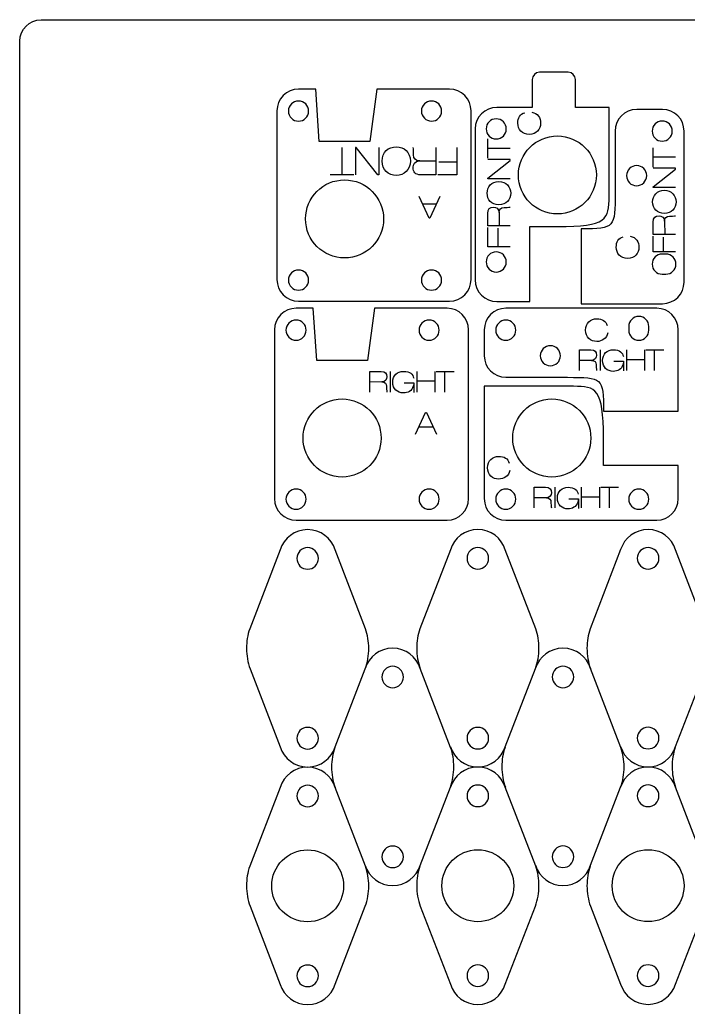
# Model space of a CAD drawing. Header units: millimetres. Extents: x -127 to 175, y -175 to 223.
# Drawn here: x -127.4 to -34.4, y 85.9 to 223.2 of the extents above; entities that cross this region are included whole.
import ezdxf

# ---------------------------------------------------------------- set-up
doc = ezdxf.new("R2010")
doc.units = ezdxf.units.MM
doc.layers.add('Cuts', color=1, linetype='Continuous', lineweight=25, true_color=0xff0000)
doc.layers.add('Text', color=5, linetype='Continuous', lineweight=25, true_color=0x0000ff)

msp = doc.modelspace()

# ---------------------------------------------------------------- linework, layer by layer
at = {"layer": 'Cuts', "color": 1, "lineweight": 25, "true_color": 0xff0000}
for points in [[(-124.41, 223.21), (172.41, 223.21)], [(-127.41, -172.21), (-127.41, 220.21)], [(-51.13, 215.9), (-55.13, 215.9)], [(-56.13, 214.9), (-56.13, 211.03), (-61.07, 211.03)], [(-50.14, 211.03), (-50.13, 211.03), (-50.13, 214.9)], [(-85.77, 206.3), (-86.23, 213.55), (-88.64, 213.55)], [(-67.64, 213.55), (-77.73, 213.55), (-78.7, 206.3), (-85.77, 206.3), (-85.77, 206.3)], [(-91.64, 210.55), (-91.64, 187.08)], [(-64.64, 187.08), (-64.64, 210.55)], [(-45.45, 198.63), (-45.45, 211.03), (-50.14, 211.03), (-50.14, 211.03)], [(-38.02, 210.73), (-41.61, 210.73)], [(-64.07, 208.03), (-64.07, 187.03)], [(-44.61, 207.73), (-44.61, 199.14), (-44.61, 199.14)], [(-35.02, 186.73), (-35.02, 207.73)], [(-61.07, 184.03), (-56.46, 184.03), (-56.46, 194.44), (-52.64, 194.44)], [(-49.33, 194.13), (-49.33, 183.73), (-38.02, 183.73)], [(-38.06, 187.83), (-37.55, 187.83), (-37.55, 187.83)], [(-88.64, 184.08), (-67.64, 184.08)], [(-86.11, 175.84), (-86.58, 183.09), (-88.98, 183.09)], [(-67.98, 183.09), (-78.07, 183.09), (-79.04, 175.84), (-86.11, 175.84), (-86.11, 175.84)], [(-38.82, 183.09), (-59.81, 183.09)], [(-91.98, 180.08), (-91.98, 156.62)], [(-64.98, 156.62), (-64.98, 180.08)], [(-62.81, 180.08), (-62.81, 176.49)], [(-46.21, 168.78), (-35.82, 168.78), (-35.82, 180.08)], [(-42.72, 180.57), (-42.72, 180.06)], [(-39.92, 180.05), (-39.92, 180.56), (-39.92, 180.56)], [(-59.81, 173.5), (-51.23, 173.49), (-51.23, 173.49)], [(-62.81, 172.24), (-62.81, 156.62)], [(-50.41, 172.24), (-62.81, 172.24), (-62.81, 172.24)], [(-35.82, 156.62), (-35.82, 161.23), (-46.23, 161.23), (-46.23, 165.05)], [(-88.98, 153.62), (-67.98, 153.62)], [(-59.81, 153.62), (-38.82, 153.62)], [(-91.19, 149.5), (-95.43, 138.52)], [(-79.31, 138.52), (-83.55, 149.5)], [(-67.52, 149.52), (-71.76, 138.53)], [(-55.64, 138.53), (-59.88, 149.51)], [(-43.84, 149.53), (-48.08, 138.54)], [(-31.97, 138.54), (-36.2, 149.52)], [(-95.38, 132.96), (-91.19, 122.11), (-91.19, 122.11)], [(-83.55, 122.12), (-79.35, 132.98)], [(-67.48, 122.03), (-71.72, 133.01)], [(-59.88, 122.13), (-55.68, 132.99)], [(-43.8, 122.04), (-48.04, 133.02)], [(-36.2, 122.14), (-32.01, 133)], [(-91.19, 116.48), (-95.43, 105.5), (-95.43, 105.5)], [(-79.31, 105.5), (-83.55, 116.47)], [(-71.72, 105.63), (-67.52, 116.49)], [(-55.64, 105.51), (-59.88, 116.49)], [(-48.04, 105.64), (-43.84, 116.5)], [(-31.97, 105.52), (-36.2, 116.5)], [(-95.38, 99.94), (-91.19, 89.09)], [(-83.55, 89.1), (-79.35, 99.96)], [(-71.71, 99.95), (-67.52, 89.1)], [(-59.88, 89.11), (-55.68, 99.97)], [(-48.04, 99.96), (-43.84, 89.11)], [(-36.2, 89.12), (-32.01, 99.98)]]:
    msp.add_lwpolyline(points, dxfattribs=at)
for points in [[(-127.41, 220.21), (-127.41, 221.86), (-126.06, 223.21), (-124.41, 223.21)], [(-55.13, 215.9), (-55.68, 215.9), (-56.13, 215.46), (-56.13, 214.9)], [(-50.13, 214.9), (-50.13, 215.46), (-50.58, 215.9), (-51.13, 215.9)], [(-88.64, 213.55), (-90.29, 213.55), (-91.64, 212.2), (-91.64, 210.55)], [(-64.64, 210.55), (-64.64, 212.2), (-65.98, 213.55), (-67.64, 213.55)], [(-88.63, 211.91), (-89.4, 211.91), (-90.03, 211.29), (-90.04, 210.52)], [(-87.24, 210.51), (-87.23, 211.28), (-87.86, 211.91), (-88.63, 211.91)], [(-70.13, 211.91), (-70.91, 211.91), (-71.54, 211.29), (-71.54, 210.52)], [(-68.74, 210.51), (-68.74, 211.28), (-69.36, 211.91), (-70.13, 211.91)], [(-90.04, 210.52), (-90.04, 209.74), (-89.41, 209.11), (-88.64, 209.11)], [(-88.64, 209.11), (-87.87, 209.11), (-87.24, 209.73), (-87.24, 210.51)], [(-71.54, 210.52), (-71.54, 209.74), (-70.92, 209.12), (-70.14, 209.11)], [(-70.14, 209.11), (-69.37, 209.11), (-68.74, 209.73), (-68.74, 210.51)], [(-61.07, 211.03), (-62.73, 211.03), (-64.07, 209.68), (-64.07, 208.03)], [(-41.61, 210.73), (-43.27, 210.73), (-44.61, 209.39), (-44.61, 207.73)], [(-35.02, 207.73), (-35.02, 209.39), (-36.37, 210.73), (-38.02, 210.73)], [(-61.14, 209.43), (-61.91, 209.43), (-62.54, 208.81), (-62.54, 208.03)], [(-59.74, 208.02), (-59.74, 208.8), (-60.36, 209.43), (-61.14, 209.43)], [(-38.05, 209.13), (-38.83, 209.13), (-39.46, 208.51), (-39.46, 207.73)], [(-36.66, 207.72), (-36.65, 208.5), (-37.28, 209.13), (-38.05, 209.13)], [(-62.54, 208.03), (-62.54, 207.26), (-61.92, 206.63), (-61.15, 206.63)], [(-61.15, 206.63), (-60.37, 206.63), (-59.74, 207.25), (-59.74, 208.02)], [(-39.46, 207.73), (-39.46, 206.96), (-38.84, 206.33), (-38.06, 206.33)], [(-38.06, 206.33), (-37.29, 206.33), (-36.66, 206.95), (-36.66, 207.72)], [(-58.06, 201.63), (-58.06, 204.62), (-55.64, 207.05), (-52.64, 207.05)], [(-52.64, 207.05), (-49.64, 207.05), (-47.22, 204.62), (-47.22, 201.63)], [(-41.61, 202.93), (-42.38, 202.93), (-43.01, 202.31), (-43.01, 201.53)], [(-40.21, 201.53), (-40.21, 202.3), (-40.84, 202.93), (-41.61, 202.93)], [(-87.66, 195.51), (-87.66, 198.51), (-85.23, 200.94), (-82.24, 200.94)], [(-82.24, 200.94), (-79.24, 200.94), (-76.81, 198.51), (-76.81, 195.51)], [(-52.64, 196.2), (-55.64, 196.2), (-58.06, 198.63), (-58.06, 201.63)], [(-47.22, 201.63), (-47.22, 198.63), (-49.64, 196.2), (-52.64, 196.2)], [(-43.01, 201.53), (-43.02, 200.76), (-42.39, 200.13), (-41.62, 200.13)], [(-41.62, 200.13), (-40.85, 200.13), (-40.22, 200.75), (-40.21, 201.53)], [(-44.61, 199.14), (-44.61, 194.34), (-44.61, 194.13), (-49.33, 194.13)], [(-52.64, 194.44), (-45.73, 194.44), (-45.45, 195.49), (-45.45, 198.63)], [(-82.24, 190.09), (-85.23, 190.09), (-87.66, 192.52), (-87.66, 195.51)], [(-76.81, 195.51), (-76.81, 192.52), (-79.24, 190.09), (-82.24, 190.09)], [(-61.14, 190.93), (-61.91, 190.93), (-62.54, 190.31), (-62.54, 189.53)], [(-59.74, 189.53), (-59.74, 190.3), (-60.36, 190.93), (-61.14, 190.93)], [(-62.54, 189.53), (-62.54, 188.76), (-61.92, 188.13), (-61.15, 188.13)], [(-61.15, 188.13), (-60.37, 188.13), (-59.74, 188.75), (-59.74, 189.53)], [(-38.05, 190.63), (-38.83, 190.63), (-39.45, 190.01), (-39.46, 189.24)], [(-36.15, 189.23), (-36.14, 190), (-36.77, 190.63), (-37.54, 190.63)], [(-88.63, 188.41), (-89.4, 188.41), (-90.03, 187.79), (-90.04, 187.02)], [(-87.24, 187.01), (-87.23, 187.78), (-87.86, 188.41), (-88.63, 188.41)], [(-70.13, 188.41), (-70.91, 188.41), (-71.54, 187.79), (-71.54, 187.02)], [(-68.74, 187.01), (-68.74, 187.78), (-69.36, 188.41), (-70.13, 188.41)], [(-39.46, 189.24), (-39.46, 188.46), (-38.84, 187.83), (-38.06, 187.83)], [(-37.55, 187.83), (-36.78, 187.83), (-36.15, 188.45), (-36.15, 189.23)], [(-91.64, 187.08), (-91.64, 185.42), (-90.29, 184.08), (-88.64, 184.08)], [(-90.04, 187.02), (-90.04, 186.24), (-89.41, 185.61), (-88.64, 185.61)], [(-88.64, 185.61), (-87.87, 185.61), (-87.24, 186.23), (-87.24, 187.01)], [(-71.54, 187.02), (-71.54, 186.24), (-70.92, 185.61), (-70.14, 185.61)], [(-70.14, 185.61), (-69.37, 185.61), (-68.74, 186.23), (-68.74, 187.01)], [(-67.64, 184.08), (-65.98, 184.08), (-64.64, 185.42), (-64.64, 187.08)], [(-64.07, 187.03), (-64.07, 185.37), (-62.73, 184.03), (-61.07, 184.03)], [(-38.02, 183.73), (-36.37, 183.73), (-35.02, 185.07), (-35.02, 186.73)], [(-88.98, 183.09), (-90.63, 183.09), (-91.98, 181.74), (-91.98, 180.08)], [(-64.98, 180.08), (-64.98, 181.74), (-66.32, 183.09), (-67.98, 183.09)], [(-59.81, 183.09), (-61.47, 183.09), (-62.81, 181.74), (-62.81, 180.08)], [(-35.82, 180.08), (-35.82, 181.74), (-37.16, 183.09), (-38.82, 183.09)], [(-88.97, 181.45), (-89.75, 181.45), (-90.37, 180.83), (-90.38, 180.06)], [(-87.58, 180.05), (-87.57, 180.82), (-88.2, 181.45), (-88.97, 181.45)], [(-70.48, 181.45), (-71.25, 181.45), (-71.88, 180.83), (-71.88, 180.06)], [(-69.08, 180.05), (-69.08, 180.82), (-69.7, 181.45), (-70.48, 181.45)], [(-59.81, 181.45), (-60.58, 181.45), (-61.21, 180.83), (-61.21, 180.06)], [(-58.41, 180.05), (-58.41, 180.82), (-59.04, 181.45), (-59.81, 181.45)], [(-41.31, 181.96), (-42.08, 181.96), (-42.71, 181.34), (-42.72, 180.57)], [(-39.92, 180.56), (-39.91, 181.33), (-40.54, 181.96), (-41.31, 181.96)], [(-90.38, 180.06), (-90.38, 179.28), (-89.76, 178.65), (-88.98, 178.65)], [(-88.98, 178.65), (-88.21, 178.65), (-87.58, 179.27), (-87.58, 180.05)], [(-71.88, 180.06), (-71.88, 179.28), (-71.26, 178.65), (-70.49, 178.65)], [(-70.49, 178.65), (-69.71, 178.65), (-69.08, 179.27), (-69.08, 180.05)], [(-61.21, 180.06), (-61.22, 179.28), (-60.59, 178.65), (-59.82, 178.65)], [(-59.82, 178.65), (-59.05, 178.65), (-58.42, 179.27), (-58.41, 180.05)], [(-42.72, 180.06), (-42.72, 179.28), (-42.09, 178.65), (-41.32, 178.65)], [(-41.32, 178.65), (-40.55, 178.65), (-39.92, 179.27), (-39.92, 180.05)], [(-53.61, 177.89), (-54.38, 177.9), (-55.01, 177.27), (-55.01, 176.5)], [(-52.21, 176.49), (-52.21, 177.26), (-52.84, 177.89), (-53.61, 177.89)], [(-62.81, 176.49), (-62.81, 174.84), (-61.47, 173.5), (-59.81, 173.5)], [(-55.01, 176.5), (-55.02, 175.73), (-54.39, 175.1), (-53.62, 175.1)], [(-53.62, 175.1), (-52.85, 175.09), (-52.22, 175.72), (-52.21, 176.49)], [(-51.23, 173.49), (-46.42, 173.49), (-46.21, 173.49), (-46.21, 168.78)], [(-46.23, 165.05), (-46.23, 171.96), (-47.28, 172.24), (-50.41, 172.24)], [(-88, 165.05), (-88, 168.05), (-85.57, 170.48), (-82.58, 170.48)], [(-82.58, 170.48), (-79.58, 170.48), (-77.15, 168.05), (-77.15, 165.05)], [(-58.84, 165.05), (-58.84, 168.05), (-56.41, 170.48), (-53.41, 170.48)], [(-53.41, 170.48), (-50.42, 170.48), (-47.99, 168.05), (-47.99, 165.05)], [(-82.58, 159.63), (-85.57, 159.63), (-88, 162.05), (-88, 165.05)], [(-77.15, 165.05), (-77.15, 162.05), (-79.58, 159.63), (-82.58, 159.63)], [(-53.41, 159.63), (-56.41, 159.63), (-58.84, 162.05), (-58.84, 165.05)], [(-47.99, 165.05), (-47.99, 162.05), (-50.42, 159.63), (-53.41, 159.63)], [(-88.97, 157.95), (-89.75, 157.95), (-90.38, 157.33), (-90.38, 156.56)], [(-87.58, 156.55), (-87.57, 157.32), (-88.2, 157.95), (-88.97, 157.95)], [(-70.48, 157.95), (-71.25, 157.95), (-71.88, 157.33), (-71.88, 156.56)], [(-69.08, 156.55), (-69.08, 157.32), (-69.7, 157.95), (-70.48, 157.95)], [(-59.81, 157.95), (-60.58, 157.95), (-61.21, 157.33), (-61.21, 156.56)], [(-58.41, 156.55), (-58.41, 157.32), (-59.04, 157.95), (-59.81, 157.95)], [(-41.31, 157.95), (-42.08, 157.95), (-42.71, 157.33), (-42.72, 156.56)], [(-39.92, 156.55), (-39.91, 157.32), (-40.54, 157.95), (-41.31, 157.95)], [(-91.98, 156.62), (-91.98, 154.96), (-90.63, 153.62), (-88.98, 153.62)], [(-90.38, 156.56), (-90.38, 155.78), (-89.76, 155.15), (-88.98, 155.15)], [(-88.98, 155.15), (-88.21, 155.15), (-87.58, 155.77), (-87.58, 156.55)], [(-71.88, 156.56), (-71.88, 155.78), (-71.26, 155.15), (-70.48, 155.15)], [(-70.48, 155.15), (-69.71, 155.15), (-69.08, 155.77), (-69.08, 156.55)], [(-67.98, 153.62), (-66.32, 153.62), (-64.98, 154.96), (-64.98, 156.62)], [(-62.81, 156.62), (-62.81, 154.96), (-61.47, 153.62), (-59.81, 153.62)], [(-61.21, 156.56), (-61.22, 155.78), (-60.59, 155.15), (-59.82, 155.15)], [(-59.82, 155.15), (-59.05, 155.15), (-58.42, 155.77), (-58.41, 156.55)], [(-42.72, 156.56), (-42.72, 155.78), (-42.09, 155.15), (-41.32, 155.15)], [(-41.32, 155.15), (-40.55, 155.15), (-39.92, 155.77), (-39.92, 156.55)], [(-38.82, 153.62), (-37.16, 153.62), (-35.82, 154.96), (-35.82, 156.62)], [(-87.37, 152.31), (-89.16, 152.31), (-90.68, 151.13), (-91.19, 149.5)], [(-83.55, 149.5), (-84.06, 151.13), (-85.58, 152.31), (-87.37, 152.31)], [(-63.7, 152.32), (-65.5, 152.32), (-67.01, 151.14), (-67.52, 149.52)], [(-59.88, 149.51), (-60.39, 151.14), (-61.91, 152.32), (-63.7, 152.32)], [(-40.02, 152.33), (-41.82, 152.33), (-43.33, 151.15), (-43.84, 149.53)], [(-36.2, 149.52), (-36.71, 151.15), (-38.23, 152.33), (-40.02, 152.33)], [(-87.37, 149.81), (-88.2, 149.81), (-88.87, 149.14), (-88.87, 148.31)], [(-85.87, 148.31), (-85.87, 149.14), (-86.54, 149.81), (-87.37, 149.81)], [(-63.7, 149.82), (-64.53, 149.82), (-65.2, 149.15), (-65.2, 148.32)], [(-62.2, 148.32), (-62.2, 149.15), (-62.87, 149.82), (-63.7, 149.82)], [(-40.02, 149.83), (-40.85, 149.83), (-41.52, 149.16), (-41.52, 148.33)], [(-38.52, 148.33), (-38.52, 149.16), (-39.2, 149.83), (-40.02, 149.83)], [(-88.87, 148.31), (-88.87, 147.48), (-88.2, 146.81), (-87.37, 146.81)], [(-87.37, 146.81), (-86.54, 146.81), (-85.87, 147.48), (-85.87, 148.31)], [(-65.2, 148.32), (-65.2, 147.49), (-64.53, 146.82), (-63.7, 146.82)], [(-63.7, 146.82), (-62.87, 146.82), (-62.2, 147.49), (-62.2, 148.32)], [(-41.52, 148.33), (-41.52, 147.5), (-40.85, 146.83), (-40.02, 146.83)], [(-40.02, 146.83), (-39.2, 146.83), (-38.52, 147.5), (-38.52, 148.33)], [(-95.43, 138.52), (-95.72, 137.67), (-95.87, 136.75), (-95.87, 135.81)], [(-78.87, 135.81), (-78.87, 136.75), (-79.03, 137.67), (-79.31, 138.52)], [(-71.76, 138.53), (-72.05, 137.68), (-72.2, 136.77), (-72.2, 135.82)], [(-55.2, 135.82), (-55.2, 136.77), (-55.36, 137.68), (-55.64, 138.53)], [(-48.08, 138.54), (-48.37, 137.69), (-48.52, 136.78), (-48.52, 135.83)], [(-95.87, 135.81), (-95.87, 134.81), (-95.7, 133.85), (-95.38, 132.96)], [(-75.54, 135.82), (-77.33, 135.82), (-78.85, 134.64), (-79.36, 133.02)], [(-79.35, 132.98), (-79.04, 133.86), (-78.87, 134.82), (-78.87, 135.81)], [(-71.72, 133.01), (-72.23, 134.64), (-73.74, 135.82), (-75.54, 135.82)], [(-72.2, 135.82), (-72.2, 134.82), (-72.03, 133.87), (-71.71, 132.97)], [(-51.86, 135.83), (-53.65, 135.83), (-55.17, 134.65), (-55.68, 133.03)], [(-55.68, 132.99), (-55.37, 133.88), (-55.2, 134.83), (-55.2, 135.82)], [(-48.04, 133.02), (-48.55, 134.65), (-50.07, 135.83), (-51.86, 135.83)], [(-48.52, 135.83), (-48.52, 134.83), (-48.35, 133.88), (-48.04, 132.99)], [(-75.54, 133.32), (-76.37, 133.32), (-77.04, 132.65), (-77.04, 131.82)], [(-74.04, 131.82), (-74.04, 132.65), (-74.71, 133.32), (-75.54, 133.32)], [(-51.86, 133.33), (-52.69, 133.33), (-53.36, 132.66), (-53.36, 131.83)], [(-50.36, 131.83), (-50.36, 132.66), (-51.03, 133.33), (-51.86, 133.33)], [(-77.04, 131.82), (-77.04, 130.99), (-76.37, 130.32), (-75.54, 130.32)], [(-75.54, 130.32), (-74.71, 130.32), (-74.04, 130.99), (-74.04, 131.82)], [(-53.36, 131.83), (-53.36, 131), (-52.69, 130.33), (-51.86, 130.33)], [(-51.86, 130.33), (-51.03, 130.33), (-50.36, 131), (-50.36, 131.83)], [(-87.37, 124.81), (-88.2, 124.81), (-88.87, 124.14), (-88.87, 123.31)], [(-85.87, 123.31), (-85.87, 124.14), (-86.54, 124.81), (-87.37, 124.81)], [(-63.7, 124.82), (-64.53, 124.82), (-65.2, 124.15), (-65.2, 123.32)], [(-62.2, 123.32), (-62.2, 124.15), (-62.87, 124.82), (-63.7, 124.82)], [(-40.02, 124.83), (-40.85, 124.83), (-41.52, 124.16), (-41.52, 123.33)], [(-38.52, 123.33), (-38.52, 124.16), (-39.2, 124.83), (-40.02, 124.83)], [(-88.87, 123.31), (-88.87, 122.48), (-88.2, 121.81), (-87.37, 121.81)], [(-87.37, 121.81), (-86.54, 121.81), (-85.87, 122.48), (-85.87, 123.31)], [(-65.2, 123.32), (-65.2, 122.49), (-64.53, 121.82), (-63.7, 121.82)], [(-63.7, 121.82), (-62.87, 121.82), (-62.2, 122.49), (-62.2, 123.32)], [(-41.52, 123.33), (-41.52, 122.5), (-40.85, 121.83), (-40.02, 121.83)], [(-40.02, 121.83), (-39.2, 121.83), (-38.52, 122.5), (-38.52, 123.33)], [(-91.19, 122.11), (-90.68, 120.49), (-89.16, 119.31), (-87.37, 119.31)], [(-87.37, 119.31), (-85.58, 119.31), (-84.06, 120.49), (-83.55, 122.12)], [(-83.6, 122.03), (-83.88, 121.18), (-84.04, 120.27), (-84.04, 119.32)], [(-67.52, 122.13), (-67.01, 120.5), (-65.5, 119.32), (-63.7, 119.32)], [(-67.04, 119.32), (-67.04, 120.27), (-67.19, 121.18), (-67.48, 122.03)], [(-63.7, 119.32), (-61.91, 119.32), (-60.39, 120.5), (-59.88, 122.13)], [(-59.92, 122.04), (-60.21, 121.19), (-60.36, 120.28), (-60.36, 119.33)], [(-43.84, 122.14), (-43.33, 120.51), (-41.82, 119.33), (-40.02, 119.33)], [(-43.36, 119.33), (-43.36, 120.28), (-43.52, 121.19), (-43.8, 122.04)], [(-40.02, 119.33), (-38.23, 119.33), (-36.71, 120.51), (-36.2, 122.14)], [(-36.24, 122.05), (-36.53, 121.2), (-36.68, 120.29), (-36.68, 119.34)], [(-87.37, 119.29), (-89.16, 119.29), (-90.68, 118.11), (-91.19, 116.48)], [(-83.55, 116.47), (-84.06, 118.1), (-85.58, 119.29), (-87.37, 119.29)], [(-84.04, 119.32), (-84.04, 118.32), (-83.87, 117.37), (-83.55, 116.47)], [(-67.52, 116.49), (-67.21, 117.38), (-67.04, 118.33), (-67.04, 119.32)], [(-63.7, 119.3), (-65.5, 119.3), (-67.01, 118.12), (-67.52, 116.49)], [(-59.88, 116.49), (-60.39, 118.12), (-61.91, 119.3), (-63.7, 119.3)], [(-60.36, 119.33), (-60.36, 118.33), (-60.19, 117.38), (-59.87, 116.49)], [(-43.84, 116.5), (-43.53, 117.39), (-43.36, 118.34), (-43.36, 119.33)], [(-40.02, 119.31), (-41.82, 119.31), (-43.33, 118.13), (-43.84, 116.5)], [(-36.2, 116.5), (-36.71, 118.13), (-38.23, 119.31), (-40.02, 119.31)], [(-36.68, 119.34), (-36.68, 118.34), (-36.51, 117.39), (-36.19, 116.5)], [(-87.37, 116.78), (-88.2, 116.78), (-88.87, 116.11), (-88.87, 115.28)], [(-85.87, 115.28), (-85.87, 116.11), (-86.54, 116.78), (-87.37, 116.78)], [(-63.7, 116.8), (-64.53, 116.8), (-65.2, 116.13), (-65.2, 115.3)], [(-62.2, 115.3), (-62.2, 116.13), (-62.87, 116.8), (-63.7, 116.8)], [(-40.02, 116.81), (-40.85, 116.81), (-41.52, 116.14), (-41.52, 115.31)], [(-38.52, 115.31), (-38.52, 116.14), (-39.2, 116.81), (-40.02, 116.81)], [(-88.87, 115.28), (-88.87, 114.46), (-88.2, 113.78), (-87.37, 113.78)], [(-87.37, 113.78), (-86.54, 113.79), (-85.87, 114.46), (-85.87, 115.28)], [(-65.2, 115.3), (-65.2, 114.47), (-64.53, 113.8), (-63.7, 113.8)], [(-63.7, 113.8), (-62.87, 113.8), (-62.2, 114.47), (-62.2, 115.3)], [(-41.52, 115.31), (-41.52, 114.48), (-40.85, 113.81), (-40.02, 113.81)], [(-40.02, 113.81), (-39.2, 113.81), (-38.52, 114.48), (-38.52, 115.31)], [(-92.37, 102.78), (-92.37, 105.55), (-90.13, 107.78), (-87.37, 107.78)], [(-87.37, 107.78), (-84.61, 107.78), (-82.37, 105.55), (-82.37, 102.78)], [(-75.54, 108.32), (-76.37, 108.32), (-77.04, 107.65), (-77.04, 106.82)], [(-74.04, 106.82), (-74.04, 107.65), (-74.71, 108.32), (-75.54, 108.32)], [(-68.7, 102.8), (-68.7, 105.56), (-66.46, 107.8), (-63.7, 107.8)], [(-63.7, 107.8), (-60.94, 107.8), (-58.7, 105.56), (-58.7, 102.8)], [(-51.86, 108.33), (-52.69, 108.33), (-53.36, 107.66), (-53.36, 106.83)], [(-50.36, 106.83), (-50.36, 107.66), (-51.03, 108.33), (-51.86, 108.33)], [(-45.02, 102.81), (-45.02, 105.57), (-42.79, 107.81), (-40.02, 107.81)], [(-40.02, 107.81), (-37.26, 107.81), (-35.02, 105.57), (-35.02, 102.81)], [(-77.04, 106.82), (-77.04, 105.99), (-76.37, 105.32), (-75.54, 105.32)], [(-75.54, 105.32), (-74.71, 105.32), (-74.04, 105.99), (-74.04, 106.82)], [(-53.36, 106.83), (-53.36, 106), (-52.69, 105.33), (-51.86, 105.33)], [(-51.86, 105.33), (-51.03, 105.33), (-50.36, 106), (-50.36, 106.83)], [(-95.43, 105.5), (-95.72, 104.64), (-95.87, 103.73), (-95.87, 102.79)], [(-79.36, 105.63), (-78.85, 104), (-77.33, 102.82), (-75.54, 102.82)], [(-78.87, 102.79), (-78.87, 103.73), (-79.03, 104.64), (-79.31, 105.5)], [(-75.54, 102.82), (-73.74, 102.82), (-72.23, 104), (-71.72, 105.63)], [(-71.76, 105.51), (-72.05, 104.66), (-72.2, 103.75), (-72.2, 102.8)], [(-55.68, 105.64), (-55.17, 104.01), (-53.65, 102.83), (-51.86, 102.83)], [(-55.2, 102.8), (-55.2, 103.75), (-55.36, 104.66), (-55.64, 105.51)], [(-51.86, 102.83), (-50.07, 102.83), (-48.55, 104.01), (-48.04, 105.64)], [(-48.08, 105.52), (-48.37, 104.67), (-48.52, 103.76), (-48.52, 102.81)], [(-95.87, 102.79), (-95.87, 101.79), (-95.7, 100.83), (-95.38, 99.94)], [(-87.37, 97.79), (-90.13, 97.79), (-92.37, 100.02), (-92.37, 102.78)], [(-82.37, 102.78), (-82.37, 100.02), (-84.61, 97.79), (-87.37, 97.79)], [(-79.35, 99.96), (-79.04, 100.84), (-78.87, 101.79), (-78.87, 102.79)], [(-72.2, 102.8), (-72.2, 101.8), (-72.03, 100.84), (-71.71, 99.95)], [(-63.7, 97.8), (-66.46, 97.8), (-68.7, 100.04), (-68.7, 102.8)], [(-58.7, 102.8), (-58.7, 100.04), (-60.94, 97.8), (-63.7, 97.8)], [(-55.68, 99.97), (-55.37, 100.86), (-55.2, 101.81), (-55.2, 102.8)], [(-48.52, 102.81), (-48.52, 101.81), (-48.35, 100.85), (-48.04, 99.96)], [(-40.02, 97.81), (-42.79, 97.81), (-45.02, 100.05), (-45.02, 102.81)], [(-35.02, 102.81), (-35.02, 100.05), (-37.26, 97.81), (-40.02, 97.81)], [(-87.37, 91.78), (-88.2, 91.78), (-88.87, 91.11), (-88.87, 90.28)], [(-85.87, 90.28), (-85.87, 91.11), (-86.54, 91.78), (-87.37, 91.78)], [(-63.7, 91.8), (-64.53, 91.8), (-65.2, 91.13), (-65.2, 90.3)], [(-62.2, 90.3), (-62.2, 91.13), (-62.87, 91.8), (-63.7, 91.8)], [(-40.02, 91.81), (-40.85, 91.81), (-41.52, 91.14), (-41.52, 90.31)], [(-38.52, 90.31), (-38.52, 91.14), (-39.2, 91.81), (-40.02, 91.81)], [(-88.87, 90.28), (-88.87, 89.46), (-88.2, 88.78), (-87.37, 88.78)], [(-87.37, 88.78), (-86.54, 88.78), (-85.87, 89.46), (-85.87, 90.28)], [(-65.2, 90.3), (-65.2, 89.47), (-64.53, 88.8), (-63.7, 88.8)], [(-63.7, 88.8), (-62.87, 88.8), (-62.2, 89.47), (-62.2, 90.3)], [(-41.52, 90.31), (-41.52, 89.48), (-40.85, 88.81), (-40.02, 88.81)], [(-40.02, 88.81), (-39.2, 88.81), (-38.52, 89.48), (-38.52, 90.31)], [(-91.19, 89.09), (-90.68, 87.46), (-89.16, 86.28), (-87.37, 86.28)], [(-87.37, 86.28), (-85.58, 86.28), (-84.06, 87.47), (-83.55, 89.1)], [(-67.52, 89.1), (-67.01, 87.48), (-65.5, 86.3), (-63.7, 86.3)], [(-63.7, 86.3), (-61.91, 86.3), (-60.39, 87.48), (-59.88, 89.11)], [(-43.84, 89.11), (-43.33, 87.49), (-41.82, 86.31), (-40.02, 86.31)], [(-40.02, 86.31), (-38.23, 86.31), (-36.71, 87.49), (-36.2, 89.12)]]:
    msp.add_open_spline(points, degree=3, dxfattribs=at)
at = {"layer": 'Text', "color": 5, "lineweight": 25, "true_color": 0x0000ff}
for points in [[(-62.33, 203.94), (-62.33, 206.63)], [(-82.6, 205.46), (-82.6, 201.65)], [(-77.47, 205.46), (-77.47, 201.65), (-77.61, 201.65), (-80.61, 205.46), (-80.73, 205.46), (-80.73, 201.65)], [(-69.55, 205.46), (-69.55, 201.65), (-71.65, 201.65)], [(-66.6, 205.46), (-66.6, 201.65), (-69.27, 201.65)], [(-59.2, 205.29), (-62.33, 205.29)], [(-39.32, 202.73), (-39.32, 205.42)], [(-71.79, 203.6), (-71.78, 203.61), (-69.55, 203.61)], [(-66.6, 203.42), (-69.11, 203.42)], [(-59.2, 201.08), (-62.33, 201.08), (-62.33, 201.19), (-59.2, 203.65), (-59.2, 203.76), (-62.33, 203.76)], [(-36.2, 204.08), (-39.32, 204.08)], [(-36.2, 199.87), (-39.32, 199.87), (-39.32, 199.98), (-36.2, 202.44), (-36.2, 202.55), (-39.32, 202.55)], [(-80.95, 201.65), (-84.24, 201.65)], [(-68.98, 198.62), (-70.36, 195.6), (-70.47, 195.6), (-71.86, 198.62)], [(-71.4, 197.63), (-69.43, 197.63)], [(-60.73, 196.41), (-60.72, 196.41)], [(-60.72, 196.41), (-60.71, 194.57)], [(-59.2, 194.57), (-62.33, 194.57), (-62.33, 196.29)], [(-36.2, 193.36), (-39.32, 193.36), (-39.32, 195.08)], [(-37.72, 195.2), (-37.72, 195.2), (-37.71, 193.36)], [(-59.2, 191.65), (-62.33, 191.65), (-62.33, 194.34)], [(-60.87, 191.65), (-60.87, 194.21)], [(-36.2, 190.94), (-39.32, 190.94), (-39.32, 193.13)], [(-37.87, 190.94), (-37.87, 193)], [(-37.54, 190.63), (-38.05, 190.63)], [(-49.56, 174.45), (-49.56, 177.32), (-47.98, 177.32)], [(-46.71, 177.32), (-46.71, 174.45)], [(-42.98, 174.45), (-42.98, 177.32)], [(-40.52, 177.32), (-40.52, 174.45)], [(-40.32, 177.32), (-37.84, 177.32)], [(-39.12, 174.45), (-39.12, 177.3)], [(-47.88, 175.85), (-47.88, 175.85), (-49.56, 175.84)], [(-42.98, 175.99), (-40.52, 175.99)], [(-44.77, 175.73), (-43.42, 175.73), (-43.42, 174.39)], [(-78.73, 171.45), (-78.73, 174.32), (-77.15, 174.32)], [(-75.88, 174.32), (-75.88, 171.45)], [(-72.14, 171.45), (-72.14, 174.32)], [(-69.68, 174.32), (-69.68, 171.45)], [(-69.49, 174.32), (-67.01, 174.32)], [(-68.29, 171.45), (-68.29, 174.3)], [(-77.04, 172.85), (-77.04, 172.85), (-78.73, 172.84)], [(-73.93, 172.73), (-72.58, 172.73), (-72.58, 171.39)], [(-72.14, 172.99), (-69.68, 172.99)], [(-72.35, 165.57), (-70.97, 168.59), (-70.86, 168.59), (-69.47, 165.57)], [(-69.93, 166.57), (-71.9, 166.57)], [(-55.85, 155.33), (-55.85, 158.2), (-54.27, 158.2)], [(-53, 158.2), (-53, 155.33)], [(-49.26, 155.33), (-49.26, 158.2)], [(-46.8, 158.2), (-46.8, 155.33)], [(-46.6, 158.2), (-44.13, 158.2)], [(-45.41, 155.33), (-45.41, 158.18)], [(-54.16, 156.73), (-54.16, 156.73), (-55.85, 156.72)], [(-51.05, 156.61), (-49.7, 156.61), (-49.7, 155.27)], [(-49.26, 156.87), (-46.8, 156.87)]]:
    msp.add_lwpolyline(points, dxfattribs=at)
for points in [[(-58.13, 208.83), (-58.13, 209.55), (-57.84, 210.11), (-57.18, 210.28)], [(-56.19, 210.35), (-55.38, 210.26), (-54.97, 209.53), (-54.97, 208.83)], [(-56.55, 207.27), (-57.55, 207.27), (-58.13, 207.97), (-58.13, 208.83)], [(-54.97, 208.83), (-54.97, 207.97), (-55.55, 207.27), (-56.55, 207.27)], [(-77.02, 203.55), (-77.02, 204.81), (-76.14, 205.54), (-75.05, 205.54)], [(-75.05, 205.54), (-73.96, 205.54), (-73.08, 204.81), (-73.08, 203.55)], [(-72.63, 204.41), (-72.63, 204.55), (-72.64, 205.3), (-72.71, 205.46)], [(-75.05, 201.57), (-76.14, 201.57), (-77.02, 202.3), (-77.02, 203.55)], [(-73.08, 203.55), (-73.08, 202.3), (-73.96, 201.57), (-75.05, 201.57)], [(-72.7, 202.69), (-72.7, 203.05), (-72.45, 203.56), (-71.79, 203.6)], [(-71.78, 203.61), (-72.37, 203.61), (-72.63, 203.88), (-72.63, 204.41)], [(-71.65, 201.65), (-72.41, 201.65), (-72.7, 202.01), (-72.7, 202.69)], [(-62.4, 199.09), (-62.4, 199.98), (-61.8, 200.71), (-60.76, 200.71)], [(-60.76, 200.71), (-59.73, 200.71), (-59.13, 199.98), (-59.13, 199.09)], [(-60.76, 197.47), (-61.8, 197.47), (-62.4, 198.2), (-62.4, 199.09)], [(-59.13, 199.09), (-59.13, 198.2), (-59.73, 197.47), (-60.76, 197.47)], [(-39.39, 197.88), (-39.39, 198.77), (-38.79, 199.5), (-37.76, 199.5)], [(-37.76, 199.5), (-36.73, 199.5), (-36.13, 198.77), (-36.13, 197.88)], [(-37.76, 196.26), (-38.79, 196.26), (-39.39, 196.99), (-39.39, 197.88)], [(-36.13, 197.88), (-36.13, 196.99), (-36.73, 196.26), (-37.76, 196.26)], [(-62.33, 196.29), (-62.33, 196.92), (-62.03, 197.16), (-61.47, 197.16)], [(-61.47, 197.16), (-61.18, 197.16), (-60.76, 196.95), (-60.73, 196.41)], [(-60.72, 196.41), (-60.72, 196.89), (-60.49, 197.1), (-60.06, 197.1)], [(-60.06, 197.1), (-59.95, 197.1), (-59.33, 197.11), (-59.2, 197.17)], [(-39.32, 195.08), (-39.32, 195.71), (-39.02, 195.95), (-38.47, 195.95)], [(-38.47, 195.95), (-38.17, 195.95), (-37.75, 195.74), (-37.72, 195.2)], [(-37.72, 195.2), (-37.71, 195.68), (-37.49, 195.89), (-37.06, 195.89)], [(-37.06, 195.89), (-36.94, 195.89), (-36.32, 195.9), (-36.2, 195.96)], [(-44.45, 191.58), (-44.45, 192.3), (-44.16, 192.86), (-43.5, 193.02)], [(-42.51, 193.1), (-41.7, 193.01), (-41.29, 192.28), (-41.29, 191.58)], [(-42.87, 190.02), (-43.87, 190.02), (-44.45, 190.72), (-44.45, 191.58)], [(-41.29, 191.58), (-41.29, 190.72), (-41.87, 190.02), (-42.87, 190.02)], [(-48.72, 180.05), (-48.72, 181.05), (-48.02, 181.63), (-47.15, 181.63)], [(-47.15, 181.63), (-46.44, 181.63), (-45.87, 181.34), (-45.71, 180.68)], [(-47.15, 178.47), (-48.02, 178.47), (-48.72, 179.05), (-48.72, 180.05)], [(-45.64, 179.69), (-45.73, 178.88), (-46.46, 178.47), (-47.15, 178.47)], [(-47.98, 177.32), (-47.41, 177.32), (-47.19, 177.05), (-47.19, 176.54)], [(-46.36, 175.82), (-46.36, 176.77), (-45.69, 177.32), (-44.87, 177.32)], [(-44.87, 177.32), (-43.98, 177.32), (-43.56, 176.92), (-43.46, 176.37)], [(-47.19, 176.54), (-47.19, 176.26), (-47.38, 175.88), (-47.88, 175.85)], [(-47.88, 175.85), (-47.44, 175.84), (-47.24, 175.64), (-47.24, 175.24)], [(-44.87, 174.32), (-45.69, 174.32), (-46.36, 174.87), (-46.36, 175.82)], [(-47.24, 175.24), (-47.24, 175.14), (-47.24, 174.57), (-47.18, 174.45)], [(-43.52, 175.25), (-43.72, 174.59), (-44.27, 174.32), (-44.87, 174.32)], [(-43.42, 175.73), (-43.46, 175.4), (-43.52, 175.25), (-43.52, 175.25)], [(-77.15, 174.32), (-76.57, 174.32), (-76.36, 174.05), (-76.36, 173.54)], [(-76.36, 173.54), (-76.36, 173.26), (-76.54, 172.88), (-77.04, 172.85)], [(-75.53, 172.82), (-75.53, 173.77), (-74.86, 174.32), (-74.04, 174.32)], [(-74.04, 174.32), (-73.14, 174.32), (-72.73, 173.92), (-72.62, 173.37)], [(-77.04, 172.85), (-76.6, 172.84), (-76.41, 172.64), (-76.41, 172.24)], [(-76.41, 172.24), (-76.41, 172.14), (-76.4, 171.57), (-76.34, 171.45)], [(-74.04, 171.32), (-74.86, 171.32), (-75.53, 171.87), (-75.53, 172.82)], [(-72.68, 172.25), (-72.88, 171.59), (-73.44, 171.32), (-74.04, 171.32)], [(-72.58, 172.73), (-72.62, 172.4), (-72.68, 172.25), (-72.68, 172.25)], [(-62.35, 160.92), (-62.35, 161.92), (-61.65, 162.5), (-60.79, 162.5)], [(-60.79, 162.5), (-60.07, 162.5), (-59.51, 162.21), (-59.35, 161.55)], [(-60.79, 159.34), (-61.65, 159.34), (-62.35, 159.92), (-62.35, 160.92)], [(-59.27, 160.55), (-59.36, 159.75), (-60.09, 159.34), (-60.79, 159.34)], [(-54.27, 158.2), (-53.69, 158.2), (-53.47, 157.93), (-53.47, 157.42)], [(-52.64, 156.7), (-52.64, 157.65), (-51.98, 158.2), (-51.16, 158.2)], [(-51.16, 158.2), (-50.26, 158.2), (-49.85, 157.8), (-49.74, 157.25)], [(-53.47, 157.42), (-53.47, 157.15), (-53.66, 156.76), (-54.16, 156.73)], [(-54.16, 156.73), (-53.72, 156.72), (-53.53, 156.52), (-53.53, 156.12)], [(-51.16, 155.2), (-51.98, 155.2), (-52.64, 155.75), (-52.64, 156.7)], [(-49.7, 156.61), (-49.74, 156.28), (-49.8, 156.13), (-49.8, 156.13)], [(-53.53, 156.12), (-53.53, 156.02), (-53.52, 155.45), (-53.46, 155.33)], [(-49.8, 156.13), (-50, 155.47), (-50.56, 155.2), (-51.16, 155.2)]]:
    msp.add_open_spline(points, degree=3, dxfattribs=at)

doc.saveas('drawing.dxf')
